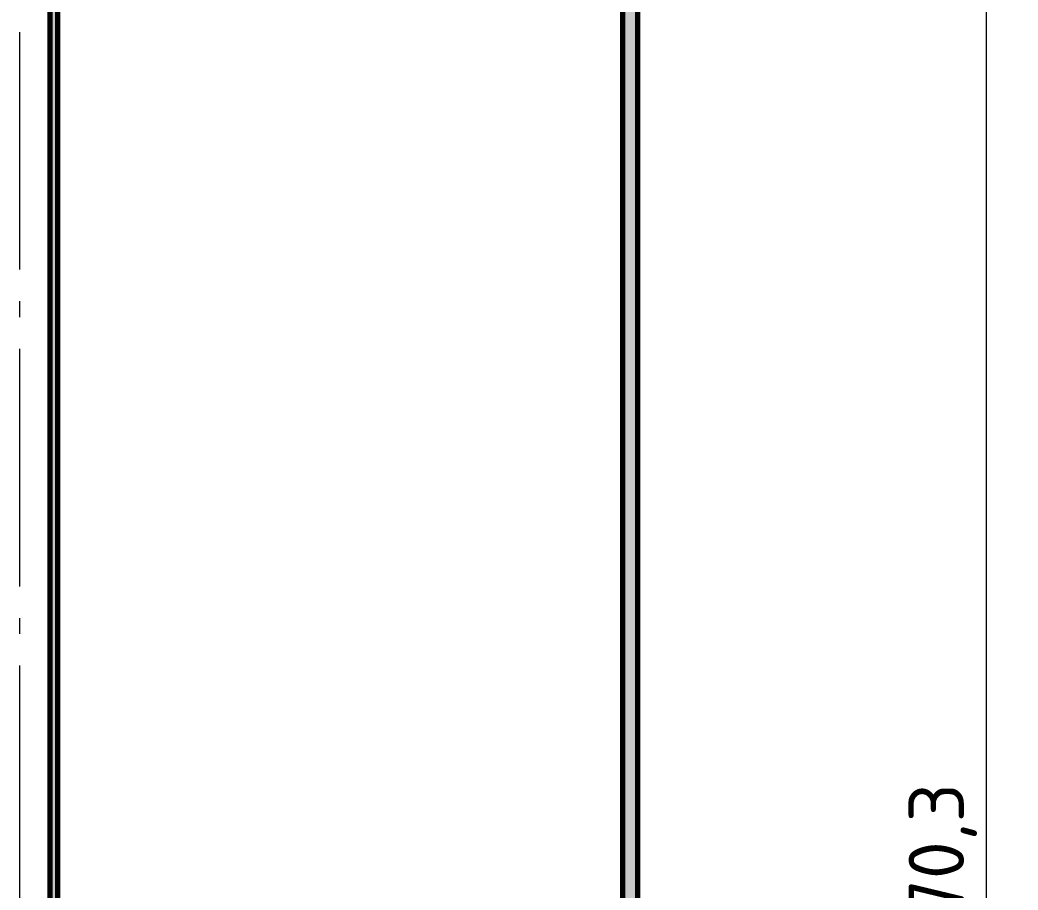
# Model space of a CAD drawing. Header units: millimetres. Extents: x 0 to 2382, y 0 to 420.
# Drawn here: x 764 to 827, y 205.8 to 260.7 of the extents above; entities that cross this region are included whole.
import ezdxf

# ---------------------------------------------------------------- set-up
doc = ezdxf.new("R2010")
doc.units = ezdxf.units.MM
doc.linetypes.add('IRAM-F-TRAZO-PUNTO', pattern=[20, 15, -2, 1, -2])
for name, color, linetype, lineweight in [('01-VISIBLE', 7, 'CONTINUOUS', 70), ('03-EJE', 1, 'IRAM-F-TRAZO-PUNTO', 18), ('04-COTA', 3, 'CONTINUOUS', 18), ('05-RAYADO', 8, 'CONTINUOUS', 18)]:
    doc.layers.add(name, color=color, linetype=linetype, lineweight=lineweight)
doc.styles.add('ISO3098', font='isocpeur.ttf')
doc.dimstyles.new('FLAMA-IRAM', dxfattribs={"dimtxt": 3.5, "dimasz": 3.5, "dimexe": 2, "dimexo": 1.5, "dimgap": 1, "dimtad": 1, "dimdec": 1, "dimtxsty": 'ISO3098', "dimblk": 'IRAM_FLECHA', "dimblk1": 'IRAM_FLECHA', "dimblk2": 'IRAM_FLECHA', "dimcen": 2.5, "dimclrd": 256, "dimclre": 256, "dimclrt": 256, "dimazin": 3, "dimtfac": 1, "dimtmove": 0, "dimatfit": 3, "dimlwd": 18, "dimlwe": 18})

# ---------------------------------------------------------------- blocks, each defined once
blk = doc.blocks.new('IRAM_FLECHA')
blk.add_solid([(0, 0), (-1, 0.125), (-1, -0.125)])

msp = doc.modelspace()

# ---------------------------------------------------------------- hatches: boundary and pattern name
at = {"layer": '05-RAYADO'}
h = msp.add_hatch(color=7, dxfattribs=at)
h.dxf.hatch_style = 1
h.paths.add_polyline_path([(765.9, 300.788), (766.4, 300.788), (766.4, 115.922), (765.9, 115.922)])
h = msp.add_hatch(color=7, dxfattribs=at)
h.dxf.hatch_style = 1
h.paths.add_polyline_path([(802.05, 271.552), (803, 271.552), (803, 135.552), (802.05, 135.552)])

# ---------------------------------------------------------------- linework, layer by layer
at = {"layer": '01-VISIBLE'}
for p, q in [((765.9, 115.922), (765.9, 300.788)), ((766.4, 115.922), (766.4, 300.788)), ((802.05, 135.552), (802.05, 271.552)), ((803, 135.552), (803, 271.552))]:
    msp.add_line(p, q, dxfattribs=at)
at = {"layer": '03-EJE'}
msp.add_line((764, 104.972), (764, 309.028), dxfattribs=at)

# ---------------------------------------------------------------- dimensions: what is measured, and where the dimension line sits
at = {"layer": '04-COTA'}
msp.add_linear_dim(base=(825, 109.972), p1=(803, 109.972), p2=(772.8, 304.028), angle=90, dimstyle='FLAMA-IRAM', override={"dimlfac": 5}, dxfattribs=at).render()

doc.saveas('drawing.dxf')
